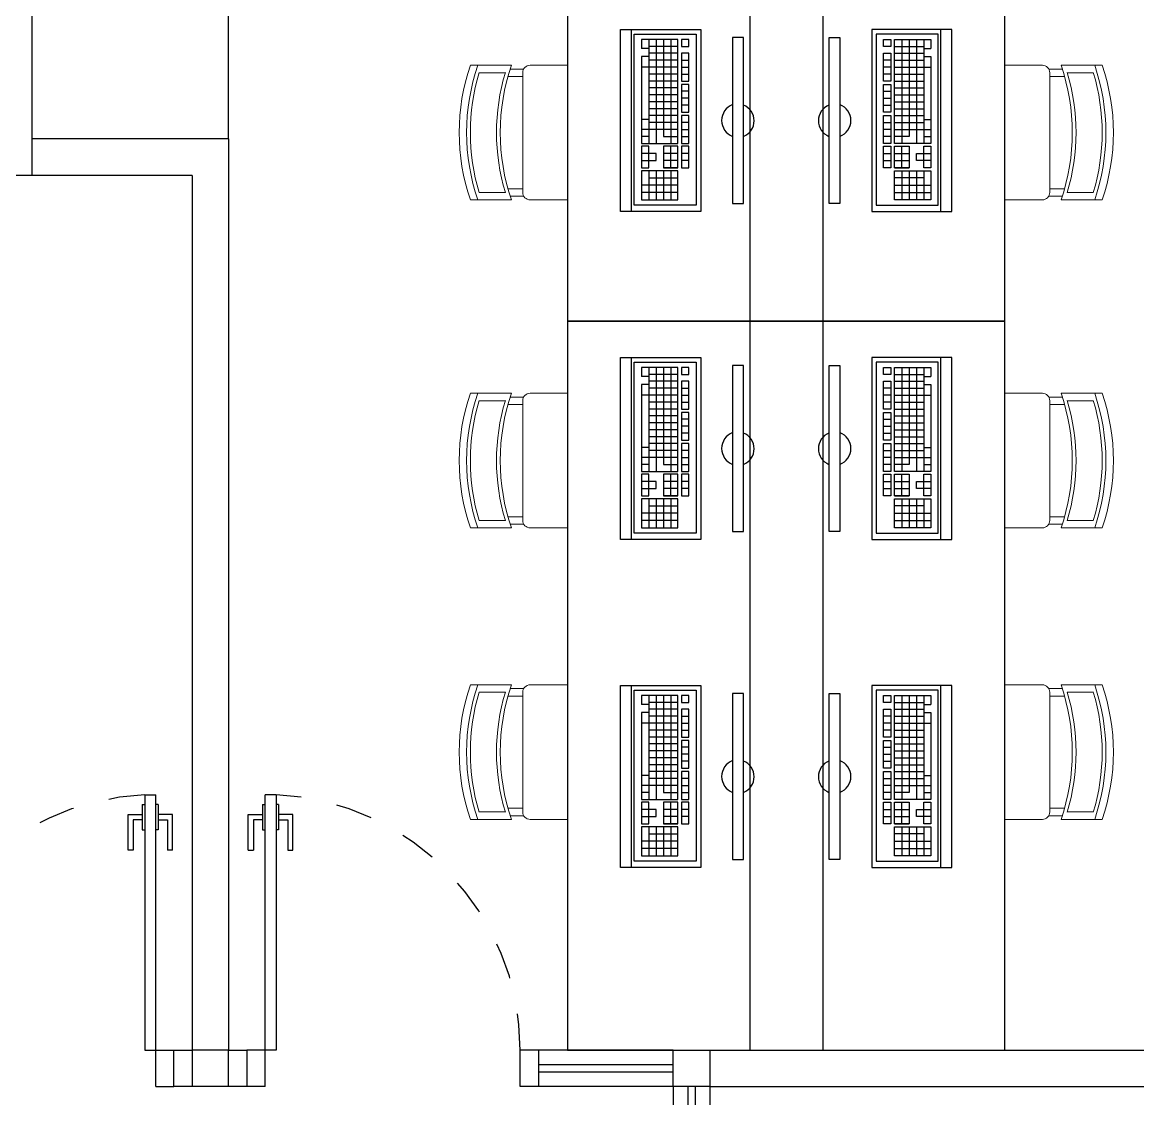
# Model space of a CAD drawing. Header units: millimetres. Extents: x 7034 to 7235, y -465 to -380.
# Drawn here: x 7095.533 to 7098.594, y -390.597 to -387.627 of the extents above; entities that cross this region are included whole.
import ezdxf

# ---------------------------------------------------------------- set-up
doc = ezdxf.new("R2010")
doc.units = ezdxf.units.MM
doc.header["$LTSCALE"] = 0.005
doc.linetypes.add('CONTINUO', pattern=[0])
doc.linetypes.add('DASHED', pattern=[19.05, 12.7, -6.35])
doc.layers.get('0').update_dxf_attribs({"linetype": 'CONTINUO'})
doc.layers.add('0-LAYOUT', color=250, linetype='Continuous', lineweight=25)
for name, color, linetype in [('ARQ-PEITORIAL', 4, 'Continuous'), ('ARQ_ESQUADRIA', 5, 'Continuous'), ('ARQ_JANELAALTA', 150, 'DASHED'), ('JANELA', 10, 'Continuous')]:
    doc.layers.add(name, color=color, linetype=linetype)

# ---------------------------------------------------------------- blocks, each defined once
blk = doc.blocks.new('vafres')
at = {"lineweight": 13, "ltscale": 0.2}
for p, q in [((2157.847, 914.6481), (2157.847, 914.5352)), ((2158.2163, 914.6481), (2158.2163, 914.5352)), ((2157.8675, 914.5521), (2157.8675, 914.6239)), ((2158.1958, 914.5521), (2158.1958, 914.6239)), ((2157.8573, 914.5386), (2157.8573, 914.5017)), ((2157.8778, 914.5044), (2157.8778, 914.5455)), ((2158.1856, 914.5044), (2158.1856, 914.5448)), ((2158.2061, 914.5386), (2158.2061, 914.5017)), ((2158.1958, 914.5044), (2157.8675, 914.5044)), ((2157.847, 914.4839), (2157.847, 914.3813)), ((2158.2163, 914.4839), (2158.2163, 914.3813))]:
    blk.add_line(p, q, dxfattribs=at)
for centre, radius, start, end in [((2158.0317, 914.1094), 0.5694, 71.0753, 108.9246), ((2158.0317, 914.0889), 0.5694, 71.0753, 108.9246), ((2158.0317, 914.0787), 0.5694, 73.2016, 106.7984), ((2158.0317, 914.0787), 0.5694, 73.2016, 106.7984), ((2158.0317, 913.9966), 0.5694, 71.0753, 108.9246), ((2158.0317, 914.0069), 0.5694, 73.2016, 106.7984), ((2157.8675, 914.4839), 0.0205, 90, 180), ((2158.1958, 914.4839), 0.0205, 360, 90)]:
    blk.add_arc(centre, radius, start, end, dxfattribs=at)

msp = doc.modelspace()

# ---------------------------------------------------------------- linework, layer by layer
at = {"layer": '0-LAYOUT'}
for p, q in [((7096.0993, -387.9469), (7096.0993, -385.2469)), ((7097.5293, -386.6469), (7097.5293, -390.4469)), ((7097.7293, -386.6469), (7097.7293, -390.4469)), ((7097.1749, -388.1463), (7097.1749, -387.6463)), ((7097.1749, -387.6463), (7097.2049, -387.6463)), ((7097.2049, -387.6463), (7097.3949, -387.6463)), ((7097.2049, -388.1463), (7097.2049, -387.6463)), ((7097.3949, -387.6463), (7097.3949, -388.1463)), ((7097.8637, -387.6463), (7097.8637, -388.1463)), ((7098.0537, -387.6463), (7097.8637, -387.6463)), ((7098.0537, -388.1463), (7098.0537, -387.6463)), ((7098.0837, -387.6463), (7098.0537, -387.6463)), ((7098.0837, -388.1463), (7098.0837, -387.6463)), ((7097.2122, -387.659), (7097.3822, -387.659)), ((7097.2122, -388.129), (7097.2122, -387.659)), ((7097.2322, -387.674), (7097.2322, -387.6985)), ((7097.3322, -387.674), (7097.2322, -387.674)), ((7097.2522, -387.674), (7097.2522, -387.959)), ((7097.2722, -387.674), (7097.2722, -387.959)), ((7097.2922, -387.674), (7097.2922, -387.94)), ((7097.3122, -387.674), (7097.3122, -387.959)), ((7097.3322, -387.959), (7097.3322, -387.674)), ((7097.3422, -387.674), (7097.3422, -387.693)), ((7097.3622, -387.674), (7097.3422, -387.674)), ((7097.3622, -387.693), (7097.3622, -387.674)), ((7097.3822, -387.659), (7097.3822, -388.129)), ((7097.482, -387.6686), (7097.482, -388.1238)), ((7097.512, -387.6686), (7097.482, -387.6686)), ((7097.512, -388.1238), (7097.512, -387.6686)), ((7097.7466, -388.1238), (7097.7466, -387.6686)), ((7097.7466, -387.6686), (7097.7766, -387.6686)), ((7097.7766, -387.6686), (7097.7766, -388.1238)), ((7097.8764, -387.659), (7097.8764, -388.129)), ((7098.0464, -387.659), (7097.8764, -387.659)), ((7097.8964, -387.693), (7097.8964, -387.674)), ((7097.8964, -387.674), (7097.9164, -387.674)), ((7097.9164, -387.674), (7097.9164, -387.693)), ((7097.9264, -387.959), (7097.9264, -387.674)), ((7097.9264, -387.674), (7098.0264, -387.674)), ((7097.9464, -387.674), (7097.9464, -387.959)), ((7097.9664, -387.674), (7097.9664, -387.94)), ((7097.9864, -387.674), (7097.9864, -387.959)), ((7098.0064, -387.674), (7098.0064, -387.959)), ((7098.0264, -387.674), (7098.0264, -387.6985)), ((7098.0464, -388.129), (7098.0464, -387.659)), ((7097.2522, -387.6985), (7097.2322, -387.6985)), ((7097.3322, -387.693), (7097.2522, -387.693)), ((7097.3322, -387.712), (7097.2522, -387.712)), ((7097.3422, -387.693), (7097.3622, -387.693)), ((7097.3422, -387.712), (7097.3422, -387.788)), ((7097.3622, -387.712), (7097.3422, -387.712)), ((7097.3622, -387.788), (7097.3622, -387.712)), ((7097.9164, -387.693), (7097.8964, -387.693)), ((7097.8964, -387.788), (7097.8964, -387.712)), ((7097.8964, -387.712), (7097.9164, -387.712)), ((7097.9164, -387.712), (7097.9164, -387.788)), ((7097.9264, -387.693), (7098.0064, -387.693)), ((7097.9264, -387.712), (7098.0064, -387.712)), ((7098.0064, -387.6985), (7098.0264, -387.6985)), ((7097.2522, -387.7209), (7097.2322, -387.7209)), ((7097.2322, -387.7209), (7097.2322, -387.959)), ((7097.3322, -387.731), (7097.2522, -387.731)), ((7097.3422, -387.731), (7097.3622, -387.731)), ((7097.9164, -387.731), (7097.8964, -387.731)), ((7097.9264, -387.731), (7098.0064, -387.731)), ((7098.0064, -387.7209), (7098.0264, -387.7209)), ((7098.0264, -387.7209), (7098.0264, -387.959)), ((7097.3322, -387.75), (7097.2322, -387.75)), ((7097.3322, -387.769), (7097.2522, -387.769)), ((7097.3422, -387.75), (7097.3622, -387.75)), ((7097.3422, -387.769), (7097.3622, -387.769)), ((7097.9164, -387.75), (7097.8964, -387.75)), ((7097.9164, -387.769), (7097.8964, -387.769)), ((7097.9264, -387.75), (7098.0264, -387.75)), ((7097.9264, -387.769), (7098.0064, -387.769)), ((7097.3322, -387.788), (7097.2522, -387.788)), ((7097.3322, -387.807), (7097.2522, -387.807)), ((7097.3422, -387.788), (7097.3622, -387.788)), ((7097.3422, -387.7971), (7097.3422, -387.8731)), ((7097.3622, -387.7971), (7097.3422, -387.7971)), ((7097.3622, -387.8731), (7097.3622, -387.7971)), ((7097.9164, -387.788), (7097.8964, -387.788)), ((7097.8964, -387.8731), (7097.8964, -387.7971)), ((7097.8964, -387.7971), (7097.9164, -387.7971)), ((7097.9164, -387.7971), (7097.9164, -387.8731)), ((7097.9264, -387.788), (7098.0064, -387.788)), ((7097.9264, -387.807), (7098.0064, -387.807)), ((7097.3322, -387.826), (7097.2522, -387.826)), ((7097.3622, -387.8161), (7097.3422, -387.8161)), ((7097.3622, -387.8351), (7097.3422, -387.8351)), ((7097.8964, -387.8161), (7097.9164, -387.8161)), ((7097.8964, -387.8351), (7097.9164, -387.8351)), ((7097.9264, -387.826), (7098.0064, -387.826)), ((7097.3322, -387.845), (7097.2522, -387.845)), ((7097.3322, -387.864), (7097.2522, -387.864)), ((7097.3622, -387.8541), (7097.3422, -387.8541)), ((7097.8964, -387.8541), (7097.9164, -387.8541)), ((7097.9264, -387.845), (7098.0064, -387.845)), ((7097.9264, -387.864), (7098.0064, -387.864)), ((7097.2522, -387.8939), (7097.2322, -387.8939)), ((7097.3322, -387.883), (7097.2522, -387.883)), ((7097.3422, -387.8731), (7097.3622, -387.8731)), ((7097.3422, -387.883), (7097.3422, -387.959)), ((7097.3622, -387.883), (7097.3422, -387.883)), ((7097.3622, -387.959), (7097.3622, -387.883)), ((7097.9164, -387.8731), (7097.8964, -387.8731)), ((7097.8964, -387.959), (7097.8964, -387.883)), ((7097.8964, -387.883), (7097.9164, -387.883)), ((7097.9164, -387.883), (7097.9164, -387.959)), ((7097.9264, -387.883), (7098.0064, -387.883)), ((7098.0064, -387.8939), (7098.0264, -387.8939)), ((7097.3322, -387.921), (7097.2322, -387.921)), ((7097.3322, -387.902), (7097.2522, -387.902)), ((7097.3622, -387.902), (7097.3422, -387.902)), ((7097.3422, -387.921), (7097.3622, -387.921)), ((7097.8964, -387.902), (7097.9164, -387.902)), ((7097.9164, -387.921), (7097.8964, -387.921)), ((7097.9264, -387.902), (7098.0064, -387.902)), ((7097.9264, -387.921), (7098.0264, -387.921)), ((7097.2522, -387.94), (7097.2322, -387.94)), ((7097.2322, -387.959), (7097.3322, -387.959)), ((7097.2922, -387.94), (7097.3322, -387.94)), ((7097.3422, -387.94), (7097.3622, -387.94)), ((7097.3422, -387.959), (7097.3622, -387.959)), ((7097.9164, -387.94), (7097.8964, -387.94)), ((7097.9164, -387.959), (7097.8964, -387.959)), ((7097.9664, -387.94), (7097.9264, -387.94)), ((7098.0264, -387.959), (7097.9264, -387.959)), ((7098.0064, -387.94), (7098.0264, -387.94)), ((7097.2322, -387.9665), (7097.2322, -388.0265)), ((7097.2522, -387.9665), (7097.2322, -387.9665)), ((7097.2722, -387.9865), (7097.2322, -387.9865)), ((7097.2522, -388.0265), (7097.2522, -387.9665)), ((7097.2722, -388.0065), (7097.2722, -387.9865)), ((7097.2922, -387.9665), (7097.2922, -388.0265)), ((7097.3322, -387.9665), (7097.2922, -387.9665)), ((7097.3322, -387.9865), (7097.2922, -387.9865)), ((7097.3122, -388.0265), (7097.3122, -387.9665)), ((7097.3322, -388.0265), (7097.3322, -387.9665)), ((7097.3422, -387.9665), (7097.3422, -388.0265)), ((7097.3622, -387.9665), (7097.3422, -387.9665)), ((7097.3622, -387.9865), (7097.3422, -387.9865)), ((7097.3622, -388.0265), (7097.3622, -387.9665)), ((7097.8964, -388.0265), (7097.8964, -387.9665)), ((7097.8964, -387.9665), (7097.9164, -387.9665)), ((7097.8964, -387.9865), (7097.9164, -387.9865)), ((7097.9164, -387.9665), (7097.9164, -388.0265)), ((7097.9264, -388.0265), (7097.9264, -387.9665)), ((7097.9264, -387.9665), (7097.9664, -387.9665)), ((7097.9264, -387.9865), (7097.9664, -387.9865)), ((7097.9464, -388.0265), (7097.9464, -387.9665)), ((7097.9664, -387.9665), (7097.9664, -388.0265)), ((7097.9864, -388.0065), (7097.9864, -387.9865)), ((7097.9864, -387.9865), (7098.0264, -387.9865)), ((7098.0064, -387.9665), (7098.0264, -387.9665)), ((7098.0064, -388.0265), (7098.0064, -387.9665)), ((7098.0264, -387.9665), (7098.0264, -388.0265)), ((7097.2322, -388.0065), (7097.2722, -388.0065)), ((7097.3322, -388.0065), (7097.2922, -388.0065)), ((7097.3622, -388.0065), (7097.3422, -388.0065)), ((7097.8964, -388.0065), (7097.9164, -388.0065)), ((7097.9264, -388.0065), (7097.9664, -388.0065)), ((7098.0264, -388.0065), (7097.9864, -388.0065)), ((7097.2322, -388.0265), (7097.2522, -388.0265)), ((7097.2322, -388.034), (7097.2322, -388.114)), ((7097.3322, -388.034), (7097.2322, -388.034)), ((7097.2522, -388.034), (7097.2522, -388.114)), ((7097.2722, -388.034), (7097.2722, -388.114)), ((7097.2922, -388.0265), (7097.3322, -388.0265)), ((7097.3322, -388.0265), (7097.2922, -388.0265)), ((7097.2922, -388.034), (7097.2922, -388.114)), ((7097.3122, -388.034), (7097.3122, -388.114)), ((7097.3322, -388.114), (7097.3322, -388.034)), ((7097.3422, -388.0265), (7097.3622, -388.0265)), ((7097.9164, -388.0265), (7097.8964, -388.0265)), ((7097.9664, -388.0265), (7097.9264, -388.0265)), ((7097.9264, -388.0265), (7097.9664, -388.0265)), ((7097.9264, -388.114), (7097.9264, -388.034)), ((7097.9264, -388.034), (7098.0264, -388.034)), ((7097.9464, -388.034), (7097.9464, -388.114)), ((7097.9664, -388.034), (7097.9664, -388.114)), ((7097.9864, -388.034), (7097.9864, -388.114)), ((7098.0264, -388.0265), (7098.0064, -388.0265)), ((7098.0064, -388.034), (7098.0064, -388.114)), ((7098.0264, -388.034), (7098.0264, -388.114)), ((7097.3322, -388.074), (7097.2322, -388.074)), ((7097.2522, -388.054), (7097.3322, -388.054)), ((7098.0064, -388.054), (7097.9264, -388.054)), ((7097.9264, -388.074), (7098.0264, -388.074)), ((7097.3322, -388.094), (7097.2322, -388.094)), ((7097.9264, -388.094), (7098.0264, -388.094)), ((7097.3822, -388.129), (7097.2122, -388.129)), ((7097.2322, -388.114), (7097.3322, -388.114)), ((7097.482, -388.1238), (7097.512, -388.1238)), ((7097.7766, -388.1238), (7097.7466, -388.1238)), ((7097.8764, -388.129), (7098.0464, -388.129)), ((7098.0264, -388.114), (7097.9264, -388.114)), ((7097.2049, -388.1463), (7097.1749, -388.1463)), ((7097.3949, -388.1463), (7097.2049, -388.1463)), ((7097.8637, -388.1463), (7098.0537, -388.1463)), ((7098.0537, -388.1463), (7098.0837, -388.1463)), ((7097.1749, -389.0463), (7097.1749, -388.5463)), ((7097.1749, -388.5463), (7097.2049, -388.5463)), ((7097.2049, -388.5463), (7097.3949, -388.5463)), ((7097.2049, -389.0463), (7097.2049, -388.5463)), ((7097.2122, -388.559), (7097.3822, -388.559)), ((7097.2122, -389.029), (7097.2122, -388.559)), ((7097.3822, -388.559), (7097.3822, -389.029)), ((7097.3949, -388.5463), (7097.3949, -389.0463)), ((7097.482, -388.5686), (7097.482, -389.0238)), ((7097.512, -388.5686), (7097.482, -388.5686)), ((7097.512, -389.0238), (7097.512, -388.5686)), ((7097.7466, -389.0238), (7097.7466, -388.5686)), ((7097.7466, -388.5686), (7097.7766, -388.5686)), ((7097.7766, -388.5686), (7097.7766, -389.0238)), ((7097.8637, -388.5463), (7097.8637, -389.0463)), ((7098.0537, -388.5463), (7097.8637, -388.5463)), ((7097.8764, -388.559), (7097.8764, -389.029)), ((7098.0464, -388.559), (7097.8764, -388.559)), ((7098.0464, -389.029), (7098.0464, -388.559)), ((7098.0537, -389.0463), (7098.0537, -388.5463)), ((7098.0837, -388.5463), (7098.0537, -388.5463)), ((7098.0837, -389.0463), (7098.0837, -388.5463)), ((7097.2322, -388.574), (7097.2322, -388.5985)), ((7097.3322, -388.574), (7097.2322, -388.574)), ((7097.2522, -388.5985), (7097.2322, -388.5985)), ((7097.2522, -388.574), (7097.2522, -388.859)), ((7097.3322, -388.593), (7097.2522, -388.593)), ((7097.2722, -388.574), (7097.2722, -388.859)), ((7097.2922, -388.574), (7097.2922, -388.84)), ((7097.3122, -388.574), (7097.3122, -388.859)), ((7097.3322, -388.859), (7097.3322, -388.574)), ((7097.3422, -388.574), (7097.3422, -388.593)), ((7097.3622, -388.574), (7097.3422, -388.574)), ((7097.3422, -388.593), (7097.3622, -388.593)), ((7097.3622, -388.593), (7097.3622, -388.574)), ((7097.8964, -388.593), (7097.8964, -388.574)), ((7097.8964, -388.574), (7097.9164, -388.574)), ((7097.9164, -388.593), (7097.8964, -388.593)), ((7097.9164, -388.574), (7097.9164, -388.593)), ((7097.9264, -388.859), (7097.9264, -388.574)), ((7097.9264, -388.574), (7098.0264, -388.574)), ((7097.9264, -388.593), (7098.0064, -388.593)), ((7097.9464, -388.574), (7097.9464, -388.859)), ((7097.9664, -388.574), (7097.9664, -388.84)), ((7097.9864, -388.574), (7097.9864, -388.859)), ((7098.0064, -388.574), (7098.0064, -388.859)), ((7098.0064, -388.5985), (7098.0264, -388.5985)), ((7098.0264, -388.574), (7098.0264, -388.5985)), ((7097.2522, -388.6209), (7097.2322, -388.6209)), ((7097.2322, -388.6209), (7097.2322, -388.859)), ((7097.3322, -388.612), (7097.2522, -388.612)), ((7097.3322, -388.631), (7097.2522, -388.631)), ((7097.3422, -388.612), (7097.3422, -388.688)), ((7097.3622, -388.612), (7097.3422, -388.612)), ((7097.3422, -388.631), (7097.3622, -388.631)), ((7097.3622, -388.688), (7097.3622, -388.612)), ((7097.8964, -388.688), (7097.8964, -388.612)), ((7097.8964, -388.612), (7097.9164, -388.612)), ((7097.9164, -388.631), (7097.8964, -388.631)), ((7097.9164, -388.612), (7097.9164, -388.688)), ((7097.9264, -388.612), (7098.0064, -388.612)), ((7097.9264, -388.631), (7098.0064, -388.631)), ((7098.0064, -388.6209), (7098.0264, -388.6209)), ((7098.0264, -388.6209), (7098.0264, -388.859)), ((7097.3322, -388.65), (7097.2322, -388.65)), ((7097.3422, -388.65), (7097.3622, -388.65)), ((7097.9164, -388.65), (7097.8964, -388.65)), ((7097.9264, -388.65), (7098.0264, -388.65)), ((7097.3322, -388.669), (7097.2522, -388.669)), ((7097.3322, -388.688), (7097.2522, -388.688)), ((7097.3422, -388.669), (7097.3622, -388.669)), ((7097.3422, -388.688), (7097.3622, -388.688)), ((7097.9164, -388.669), (7097.8964, -388.669)), ((7097.9164, -388.688), (7097.8964, -388.688)), ((7097.9264, -388.669), (7098.0064, -388.669)), ((7097.9264, -388.688), (7098.0064, -388.688)), ((7097.3322, -388.707), (7097.2522, -388.707)), ((7097.3422, -388.6971), (7097.3422, -388.7731)), ((7097.3622, -388.6971), (7097.3422, -388.6971)), ((7097.3622, -388.7161), (7097.3422, -388.7161)), ((7097.3622, -388.7731), (7097.3622, -388.6971)), ((7097.8964, -388.7731), (7097.8964, -388.6971)), ((7097.8964, -388.6971), (7097.9164, -388.6971)), ((7097.8964, -388.7161), (7097.9164, -388.7161)), ((7097.9164, -388.6971), (7097.9164, -388.7731)), ((7097.9264, -388.707), (7098.0064, -388.707)), ((7097.3322, -388.726), (7097.2522, -388.726)), ((7097.3322, -388.745), (7097.2522, -388.745)), ((7097.3622, -388.7351), (7097.3422, -388.7351)), ((7097.3622, -388.7541), (7097.3422, -388.7541)), ((7097.8964, -388.7351), (7097.9164, -388.7351)), ((7097.8964, -388.7541), (7097.9164, -388.7541)), ((7097.9264, -388.726), (7098.0064, -388.726)), ((7097.9264, -388.745), (7098.0064, -388.745)), ((7097.3322, -388.764), (7097.2522, -388.764)), ((7097.3322, -388.783), (7097.2522, -388.783)), ((7097.3422, -388.7731), (7097.3622, -388.7731)), ((7097.3422, -388.783), (7097.3422, -388.859)), ((7097.3622, -388.783), (7097.3422, -388.783)), ((7097.3622, -388.859), (7097.3622, -388.783)), ((7097.9164, -388.7731), (7097.8964, -388.7731)), ((7097.8964, -388.859), (7097.8964, -388.783)), ((7097.8964, -388.783), (7097.9164, -388.783)), ((7097.9164, -388.783), (7097.9164, -388.859)), ((7097.9264, -388.764), (7098.0064, -388.764)), ((7097.9264, -388.783), (7098.0064, -388.783)), ((7097.2522, -388.7939), (7097.2322, -388.7939)), ((7097.3322, -388.802), (7097.2522, -388.802)), ((7097.3622, -388.802), (7097.3422, -388.802)), ((7097.8964, -388.802), (7097.9164, -388.802)), ((7097.9264, -388.802), (7098.0064, -388.802)), ((7098.0064, -388.7939), (7098.0264, -388.7939)), ((7097.3322, -388.821), (7097.2322, -388.821)), ((7097.2522, -388.84), (7097.2322, -388.84)), ((7097.2922, -388.84), (7097.3322, -388.84)), ((7097.3422, -388.821), (7097.3622, -388.821)), ((7097.3422, -388.84), (7097.3622, -388.84)), ((7097.9164, -388.821), (7097.8964, -388.821)), ((7097.9164, -388.84), (7097.8964, -388.84)), ((7097.9264, -388.821), (7098.0264, -388.821)), ((7097.9664, -388.84), (7097.9264, -388.84)), ((7098.0064, -388.84), (7098.0264, -388.84)), ((7097.2322, -388.859), (7097.3322, -388.859)), ((7097.2322, -388.8665), (7097.2322, -388.9265)), ((7097.2522, -388.8665), (7097.2322, -388.8665)), ((7097.2522, -388.9265), (7097.2522, -388.8665)), ((7097.2922, -388.8665), (7097.2922, -388.9265)), ((7097.3322, -388.8665), (7097.2922, -388.8665)), ((7097.3122, -388.9265), (7097.3122, -388.8665)), ((7097.3322, -388.9265), (7097.3322, -388.8665)), ((7097.3422, -388.859), (7097.3622, -388.859)), ((7097.3422, -388.8665), (7097.3422, -388.9265)), ((7097.3622, -388.8665), (7097.3422, -388.8665)), ((7097.3622, -388.9265), (7097.3622, -388.8665)), ((7097.9164, -388.859), (7097.8964, -388.859)), ((7097.8964, -388.9265), (7097.8964, -388.8665)), ((7097.8964, -388.8665), (7097.9164, -388.8665)), ((7097.9164, -388.8665), (7097.9164, -388.9265)), ((7098.0264, -388.859), (7097.9264, -388.859)), ((7097.9264, -388.9265), (7097.9264, -388.8665)), ((7097.9264, -388.8665), (7097.9664, -388.8665)), ((7097.9464, -388.9265), (7097.9464, -388.8665)), ((7097.9664, -388.8665), (7097.9664, -388.9265)), ((7098.0064, -388.8665), (7098.0264, -388.8665)), ((7098.0064, -388.9265), (7098.0064, -388.8665)), ((7098.0264, -388.8665), (7098.0264, -388.9265)), ((7097.2722, -388.8865), (7097.2322, -388.8865)), ((7097.2322, -388.9065), (7097.2722, -388.9065)), ((7097.2722, -388.9065), (7097.2722, -388.8865)), ((7097.3322, -388.8865), (7097.2922, -388.8865)), ((7097.3322, -388.9065), (7097.2922, -388.9065)), ((7097.3622, -388.8865), (7097.3422, -388.8865)), ((7097.3622, -388.9065), (7097.3422, -388.9065)), ((7097.8964, -388.8865), (7097.9164, -388.8865)), ((7097.8964, -388.9065), (7097.9164, -388.9065)), ((7097.9264, -388.8865), (7097.9664, -388.8865)), ((7097.9264, -388.9065), (7097.9664, -388.9065)), ((7097.9864, -388.9065), (7097.9864, -388.8865)), ((7097.9864, -388.8865), (7098.0264, -388.8865)), ((7098.0264, -388.9065), (7097.9864, -388.9065)), ((7097.2322, -388.9265), (7097.2522, -388.9265)), ((7097.2322, -388.934), (7097.2322, -389.014)), ((7097.3322, -388.934), (7097.2322, -388.934)), ((7097.2522, -388.934), (7097.2522, -389.014)), ((7097.2722, -388.934), (7097.2722, -389.014)), ((7097.2922, -388.9265), (7097.3322, -388.9265)), ((7097.3322, -388.9265), (7097.2922, -388.9265)), ((7097.2922, -388.934), (7097.2922, -389.014)), ((7097.3122, -388.934), (7097.3122, -389.014)), ((7097.3322, -389.014), (7097.3322, -388.934)), ((7097.3422, -388.9265), (7097.3622, -388.9265)), ((7097.9164, -388.9265), (7097.8964, -388.9265)), ((7097.9664, -388.9265), (7097.9264, -388.9265)), ((7097.9264, -388.9265), (7097.9664, -388.9265)), ((7097.9264, -389.014), (7097.9264, -388.934)), ((7097.9264, -388.934), (7098.0264, -388.934)), ((7097.9464, -388.934), (7097.9464, -389.014)), ((7097.9664, -388.934), (7097.9664, -389.014)), ((7097.9864, -388.934), (7097.9864, -389.014)), ((7098.0264, -388.9265), (7098.0064, -388.9265)), ((7098.0064, -388.934), (7098.0064, -389.014)), ((7098.0264, -388.934), (7098.0264, -389.014)), ((7097.2522, -388.954), (7097.3322, -388.954)), ((7098.0064, -388.954), (7097.9264, -388.954)), ((7097.3322, -388.974), (7097.2322, -388.974)), ((7097.3322, -388.994), (7097.2322, -388.994)), ((7097.9264, -388.974), (7098.0264, -388.974)), ((7097.9264, -388.994), (7098.0264, -388.994)), ((7097.3822, -389.029), (7097.2122, -389.029)), ((7097.2322, -389.014), (7097.3322, -389.014)), ((7097.482, -389.0238), (7097.512, -389.0238)), ((7097.7766, -389.0238), (7097.7466, -389.0238)), ((7097.8764, -389.029), (7098.0464, -389.029)), ((7098.0264, -389.014), (7097.9264, -389.014)), ((7097.2049, -389.0463), (7097.1749, -389.0463)), ((7097.3949, -389.0463), (7097.2049, -389.0463)), ((7097.8637, -389.0463), (7098.0537, -389.0463)), ((7098.0537, -389.0463), (7098.0837, -389.0463)), ((7097.1749, -389.9463), (7097.1749, -389.4463)), ((7097.1749, -389.4463), (7097.2049, -389.4463)), ((7097.2049, -389.4463), (7097.3949, -389.4463)), ((7097.2049, -389.9463), (7097.2049, -389.4463)), ((7097.2122, -389.459), (7097.3822, -389.459)), ((7097.2122, -389.929), (7097.2122, -389.459)), ((7097.3822, -389.459), (7097.3822, -389.929)), ((7097.3949, -389.4463), (7097.3949, -389.9463)), ((7097.8637, -389.4463), (7097.8637, -389.9463)), ((7098.0537, -389.4463), (7097.8637, -389.4463)), ((7097.8764, -389.459), (7097.8764, -389.929)), ((7098.0464, -389.459), (7097.8764, -389.459)), ((7098.0464, -389.929), (7098.0464, -389.459)), ((7098.0537, -389.9463), (7098.0537, -389.4463)), ((7098.0837, -389.4463), (7098.0537, -389.4463)), ((7098.0837, -389.9463), (7098.0837, -389.4463)), ((7097.2322, -389.474), (7097.2322, -389.4985)), ((7097.3322, -389.474), (7097.2322, -389.474)), ((7097.2522, -389.474), (7097.2522, -389.759)), ((7097.2722, -389.474), (7097.2722, -389.759)), ((7097.2922, -389.474), (7097.2922, -389.74)), ((7097.3122, -389.474), (7097.3122, -389.759)), ((7097.3322, -389.759), (7097.3322, -389.474)), ((7097.3422, -389.474), (7097.3422, -389.493)), ((7097.3622, -389.474), (7097.3422, -389.474)), ((7097.3622, -389.493), (7097.3622, -389.474)), ((7097.482, -389.4686), (7097.482, -389.9238)), ((7097.512, -389.4686), (7097.482, -389.4686)), ((7097.512, -389.9238), (7097.512, -389.4686)), ((7097.7466, -389.9238), (7097.7466, -389.4686)), ((7097.7466, -389.4686), (7097.7766, -389.4686)), ((7097.7766, -389.4686), (7097.7766, -389.9238)), ((7097.8964, -389.493), (7097.8964, -389.474)), ((7097.8964, -389.474), (7097.9164, -389.474)), ((7097.9164, -389.474), (7097.9164, -389.493)), ((7097.9264, -389.759), (7097.9264, -389.474)), ((7097.9264, -389.474), (7098.0264, -389.474)), ((7097.9464, -389.474), (7097.9464, -389.759)), ((7097.9664, -389.474), (7097.9664, -389.74)), ((7097.9864, -389.474), (7097.9864, -389.759)), ((7098.0064, -389.474), (7098.0064, -389.759)), ((7098.0264, -389.474), (7098.0264, -389.4985)), ((7097.2522, -389.4985), (7097.2322, -389.4985)), ((7097.2522, -389.5209), (7097.2322, -389.5209)), ((7097.2322, -389.5209), (7097.2322, -389.759)), ((7097.3322, -389.493), (7097.2522, -389.493)), ((7097.3322, -389.512), (7097.2522, -389.512)), ((7097.3422, -389.493), (7097.3622, -389.493)), ((7097.3422, -389.512), (7097.3422, -389.588)), ((7097.3622, -389.512), (7097.3422, -389.512)), ((7097.3622, -389.588), (7097.3622, -389.512)), ((7097.9164, -389.493), (7097.8964, -389.493)), ((7097.8964, -389.588), (7097.8964, -389.512)), ((7097.8964, -389.512), (7097.9164, -389.512)), ((7097.9164, -389.512), (7097.9164, -389.588)), ((7097.9264, -389.493), (7098.0064, -389.493)), ((7097.9264, -389.512), (7098.0064, -389.512)), ((7098.0064, -389.4985), (7098.0264, -389.4985)), ((7098.0064, -389.5209), (7098.0264, -389.5209)), ((7098.0264, -389.5209), (7098.0264, -389.759)), ((7097.3322, -389.55), (7097.2322, -389.55)), ((7097.3322, -389.531), (7097.2522, -389.531)), ((7097.3422, -389.531), (7097.3622, -389.531)), ((7097.3422, -389.55), (7097.3622, -389.55)), ((7097.9164, -389.531), (7097.8964, -389.531)), ((7097.9164, -389.55), (7097.8964, -389.55)), ((7097.9264, -389.531), (7098.0064, -389.531)), ((7097.9264, -389.55), (7098.0264, -389.55)), ((7097.3322, -389.569), (7097.2522, -389.569)), ((7097.3422, -389.569), (7097.3622, -389.569)), ((7097.9164, -389.569), (7097.8964, -389.569)), ((7097.9264, -389.569), (7098.0064, -389.569)), ((7097.3322, -389.588), (7097.2522, -389.588)), ((7097.3322, -389.607), (7097.2522, -389.607)), ((7097.3422, -389.588), (7097.3622, -389.588)), ((7097.3422, -389.5971), (7097.3422, -389.6731)), ((7097.3622, -389.5971), (7097.3422, -389.5971)), ((7097.3622, -389.6731), (7097.3622, -389.5971)), ((7097.9164, -389.588), (7097.8964, -389.588)), ((7097.8964, -389.6731), (7097.8964, -389.5971)), ((7097.8964, -389.5971), (7097.9164, -389.5971)), ((7097.9164, -389.5971), (7097.9164, -389.6731)), ((7097.9264, -389.588), (7098.0064, -389.588)), ((7097.9264, -389.607), (7098.0064, -389.607)), ((7097.3322, -389.626), (7097.2522, -389.626)), ((7097.3622, -389.6161), (7097.3422, -389.6161)), ((7097.3622, -389.6351), (7097.3422, -389.6351)), ((7097.8964, -389.6161), (7097.9164, -389.6161)), ((7097.8964, -389.6351), (7097.9164, -389.6351)), ((7097.9264, -389.626), (7098.0064, -389.626)), ((7097.3322, -389.645), (7097.2522, -389.645)), ((7097.3322, -389.664), (7097.2522, -389.664)), ((7097.3622, -389.6541), (7097.3422, -389.6541)), ((7097.3422, -389.6731), (7097.3622, -389.6731)), ((7097.8964, -389.6541), (7097.9164, -389.6541)), ((7097.9164, -389.6731), (7097.8964, -389.6731)), ((7097.9264, -389.645), (7098.0064, -389.645)), ((7097.9264, -389.664), (7098.0064, -389.664)), ((7097.2522, -389.6939), (7097.2322, -389.6939)), ((7097.3322, -389.683), (7097.2522, -389.683)), ((7097.3322, -389.702), (7097.2522, -389.702)), ((7097.3422, -389.683), (7097.3422, -389.759)), ((7097.3622, -389.683), (7097.3422, -389.683)), ((7097.3622, -389.702), (7097.3422, -389.702)), ((7097.3622, -389.759), (7097.3622, -389.683)), ((7097.8964, -389.759), (7097.8964, -389.683)), ((7097.8964, -389.683), (7097.9164, -389.683)), ((7097.8964, -389.702), (7097.9164, -389.702)), ((7097.9164, -389.683), (7097.9164, -389.759)), ((7097.9264, -389.683), (7098.0064, -389.683)), ((7097.9264, -389.702), (7098.0064, -389.702)), ((7098.0064, -389.6939), (7098.0264, -389.6939)), ((7097.3322, -389.721), (7097.2322, -389.721)), ((7097.3422, -389.721), (7097.3622, -389.721)), ((7097.9164, -389.721), (7097.8964, -389.721)), ((7097.9264, -389.721), (7098.0264, -389.721)), ((7097.2522, -389.74), (7097.2322, -389.74)), ((7097.2322, -389.759), (7097.3322, -389.759)), ((7097.2922, -389.74), (7097.3322, -389.74)), ((7097.3422, -389.74), (7097.3622, -389.74)), ((7097.3422, -389.759), (7097.3622, -389.759)), ((7097.9164, -389.74), (7097.8964, -389.74)), ((7097.9164, -389.759), (7097.8964, -389.759)), ((7097.9664, -389.74), (7097.9264, -389.74)), ((7098.0264, -389.759), (7097.9264, -389.759)), ((7098.0064, -389.74), (7098.0264, -389.74)), ((7097.2322, -389.7665), (7097.2322, -389.8265)), ((7097.2522, -389.7665), (7097.2322, -389.7665)), ((7097.2722, -389.7865), (7097.2322, -389.7865)), ((7097.2522, -389.8265), (7097.2522, -389.7665)), ((7097.2722, -389.8065), (7097.2722, -389.7865)), ((7097.2922, -389.7665), (7097.2922, -389.8265)), ((7097.3322, -389.7665), (7097.2922, -389.7665)), ((7097.3322, -389.7865), (7097.2922, -389.7865)), ((7097.3122, -389.8265), (7097.3122, -389.7665)), ((7097.3322, -389.8265), (7097.3322, -389.7665)), ((7097.3422, -389.7665), (7097.3422, -389.8265)), ((7097.3622, -389.7665), (7097.3422, -389.7665)), ((7097.3622, -389.7865), (7097.3422, -389.7865)), ((7097.3622, -389.8265), (7097.3622, -389.7665)), ((7097.8964, -389.8265), (7097.8964, -389.7665)), ((7097.8964, -389.7665), (7097.9164, -389.7665)), ((7097.8964, -389.7865), (7097.9164, -389.7865)), ((7097.9164, -389.7665), (7097.9164, -389.8265)), ((7097.9264, -389.8265), (7097.9264, -389.7665)), ((7097.9264, -389.7665), (7097.9664, -389.7665)), ((7097.9264, -389.7865), (7097.9664, -389.7865)), ((7097.9464, -389.8265), (7097.9464, -389.7665)), ((7097.9664, -389.7665), (7097.9664, -389.8265)), ((7097.9864, -389.8065), (7097.9864, -389.7865)), ((7097.9864, -389.7865), (7098.0264, -389.7865)), ((7098.0064, -389.7665), (7098.0264, -389.7665)), ((7098.0064, -389.8265), (7098.0064, -389.7665)), ((7098.0264, -389.7665), (7098.0264, -389.8265)), ((7097.2322, -389.8065), (7097.2722, -389.8065)), ((7097.2322, -389.8265), (7097.2522, -389.8265)), ((7097.3322, -389.8065), (7097.2922, -389.8065)), ((7097.2922, -389.8265), (7097.3322, -389.8265)), ((7097.3322, -389.8265), (7097.2922, -389.8265)), ((7097.3622, -389.8065), (7097.3422, -389.8065)), ((7097.3422, -389.8265), (7097.3622, -389.8265)), ((7097.8964, -389.8065), (7097.9164, -389.8065)), ((7097.9164, -389.8265), (7097.8964, -389.8265)), ((7097.9264, -389.8065), (7097.9664, -389.8065)), ((7097.9664, -389.8265), (7097.9264, -389.8265)), ((7097.9264, -389.8265), (7097.9664, -389.8265)), ((7098.0264, -389.8065), (7097.9864, -389.8065)), ((7098.0264, -389.8265), (7098.0064, -389.8265)), ((7097.2322, -389.834), (7097.2322, -389.914)), ((7097.3322, -389.834), (7097.2322, -389.834)), ((7097.2522, -389.834), (7097.2522, -389.914)), ((7097.2522, -389.854), (7097.3322, -389.854)), ((7097.2722, -389.834), (7097.2722, -389.914)), ((7097.2922, -389.834), (7097.2922, -389.914)), ((7097.3122, -389.834), (7097.3122, -389.914)), ((7097.3322, -389.914), (7097.3322, -389.834)), ((7097.9264, -389.914), (7097.9264, -389.834)), ((7097.9264, -389.834), (7098.0264, -389.834)), ((7098.0064, -389.854), (7097.9264, -389.854)), ((7097.9464, -389.834), (7097.9464, -389.914)), ((7097.9664, -389.834), (7097.9664, -389.914)), ((7097.9864, -389.834), (7097.9864, -389.914)), ((7098.0064, -389.834), (7098.0064, -389.914)), ((7098.0264, -389.834), (7098.0264, -389.914)), ((7097.3322, -389.874), (7097.2322, -389.874)), ((7097.9264, -389.874), (7098.0264, -389.874)), ((7097.3322, -389.894), (7097.2322, -389.894)), ((7097.2322, -389.914), (7097.3322, -389.914)), ((7097.9264, -389.894), (7098.0264, -389.894)), ((7098.0264, -389.914), (7097.9264, -389.914)), ((7097.2049, -389.9463), (7097.1749, -389.9463)), ((7097.3949, -389.9463), (7097.2049, -389.9463)), ((7097.3822, -389.929), (7097.2122, -389.929)), ((7097.482, -389.9238), (7097.512, -389.9238)), ((7097.7766, -389.9238), (7097.7466, -389.9238)), ((7097.8637, -389.9463), (7098.0537, -389.9463)), ((7097.8764, -389.929), (7098.0464, -389.929)), ((7098.0537, -389.9463), (7098.0837, -389.9463))]:
    msp.add_line(p, q, dxfattribs=at)
for points in [[(7097.0293, -388.4469), (7098.2293, -388.4469), (7098.2293, -386.6469), (7097.0293, -386.6469)], [(7097.0293, -390.4469), (7098.2293, -390.4469), (7098.2293, -388.4469), (7097.0293, -388.4469)]]:
    msp.add_lwpolyline(points, close=True, dxfattribs=at)
for centre, radius, start, end in [((7097.4988, -387.8963), 0.0468, 110.9733, 249.0267), ((7097.4949, -387.897), 0.0462, 291.7976, 68.2024), ((7097.7637, -387.897), 0.0462, 111.7976, 248.2024), ((7097.7598, -387.8963), 0.0468, 290.9733, 69.0267), ((7097.4988, -388.7963), 0.0468, 110.9733, 249.0267), ((7097.4949, -388.797), 0.0462, 291.7976, 68.2024), ((7097.7637, -388.797), 0.0462, 111.7976, 248.2024), ((7097.7598, -388.7963), 0.0468, 290.9733, 69.0267), ((7097.4988, -389.6963), 0.0468, 110.9733, 249.0267), ((7097.4949, -389.697), 0.0462, 291.7976, 68.2024), ((7097.7637, -389.697), 0.0462, 111.7976, 248.2024), ((7097.7598, -389.6963), 0.0468, 290.9733, 69.0267)]:
    msp.add_arc(centre, radius, start, end, dxfattribs=at)
at = {"layer": 'ARQ-PEITORIAL'}
for p, q in [((7095.5593, -385.1469), (7095.5593, -388.0469)), ((7096.0993, -387.9469), (7095.5593, -387.9469)), ((7096.0993, -387.9469), (7096.0993, -390.4469)), ((7095.9993, -388.0469), (7094.5993, -388.0469)), ((7095.9993, -388.0469), (7095.9993, -390.4469)), ((7097.4216, -390.4469), (7101.0293, -390.4469)), ((7097.4193, -390.5469), (7101.0293, -390.5469))]:
    msp.add_line(p, q, dxfattribs=at)
at = {"layer": 'ARQ_ESQUADRIA'}
for p, q in [((7095.8693, -389.7469), (7095.8993, -389.7469)), ((7095.8693, -389.7469), (7095.8693, -390.4469)), ((7095.8993, -390.4469), (7095.8993, -389.7469)), ((7096.2293, -389.7469), (7096.1993, -389.7469)), ((7096.1993, -390.4469), (7096.1993, -389.7469)), ((7096.2293, -389.7469), (7096.2293, -390.4469)), ((7095.8623, -389.7728), (7095.8693, -389.7728)), ((7095.8623, -389.7728), (7095.8623, -389.8428)), ((7095.9063, -389.7728), (7095.8993, -389.7728)), ((7095.9063, -389.7728), (7095.9063, -389.8428)), ((7096.1923, -389.7728), (7096.1923, -389.8428)), ((7096.1923, -389.7728), (7096.1993, -389.7728)), ((7096.2363, -389.7728), (7096.2293, -389.7728)), ((7096.2363, -389.7728), (7096.2363, -389.8428)), ((7095.8233, -389.8008), (7095.8623, -389.8008)), ((7095.8233, -389.8988), (7095.8233, -389.8008)), ((7095.8373, -389.8148), (7095.8373, -389.8848)), ((7095.8623, -389.8148), (7095.8373, -389.8148)), ((7095.9453, -389.8008), (7095.9063, -389.8008)), ((7095.9063, -389.8148), (7095.9313, -389.8148)), ((7095.9313, -389.8148), (7095.9313, -389.8848)), ((7095.9453, -389.8988), (7095.9453, -389.8008)), ((7096.1533, -389.8008), (7096.1923, -389.8008)), ((7096.1533, -389.8988), (7096.1533, -389.8008)), ((7096.1923, -389.8148), (7096.1673, -389.8148)), ((7096.1673, -389.8148), (7096.1673, -389.8848)), ((7096.2753, -389.8008), (7096.2363, -389.8008)), ((7096.2363, -389.8148), (7096.2613, -389.8148)), ((7096.2613, -389.8148), (7096.2613, -389.8848)), ((7096.2753, -389.8988), (7096.2753, -389.8008)), ((7095.8623, -389.8428), (7095.8693, -389.8428)), ((7095.9063, -389.8428), (7095.8993, -389.8428)), ((7096.1923, -389.8428), (7096.1993, -389.8428)), ((7096.2363, -389.8428), (7096.2293, -389.8428)), ((7095.8373, -389.8848), (7095.8373, -389.8988)), ((7095.9313, -389.8848), (7095.9313, -389.8988)), ((7096.1673, -389.8848), (7096.1673, -389.8988)), ((7096.2613, -389.8848), (7096.2613, -389.8988)), ((7095.8373, -389.8988), (7095.8233, -389.8988)), ((7095.9453, -389.8988), (7095.9313, -389.8988)), ((7096.1533, -389.8988), (7096.1673, -389.8988)), ((7096.2613, -389.8988), (7096.2753, -389.8988)), ((7095.8693, -390.4469), (7095.8993, -390.4469)), ((7095.8993, -390.5469), (7095.8993, -390.4469)), ((7095.8993, -390.4469), (7095.9493, -390.4469)), ((7096.1993, -390.4469), (7096.1493, -390.4469)), ((7096.1993, -390.5469), (7096.1993, -390.4469)), ((7096.2293, -390.4469), (7096.1993, -390.4469)), ((7096.8993, -390.5469), (7096.8993, -390.4469)), ((7096.9493, -390.4469), (7096.8993, -390.4469)), ((7096.9493, -390.4869), (7097.3193, -390.4869)), ((7096.9493, -390.5069), (7097.3193, -390.5069)), ((7095.8993, -390.5469), (7095.9493, -390.5469)), ((7096.1993, -390.5469), (7096.1493, -390.5469)), ((7096.9493, -390.5469), (7096.8993, -390.5469)), ((7097.3593, -390.5469), (7097.3593, -390.5969)), ((7097.3793, -390.5469), (7097.3793, -390.5969))]:
    msp.add_line(p, q, dxfattribs=at)
at = {"layer": 'ARQ_JANELAALTA'}
for centre, start, end in [((7095.9, -390.4469), 92.5089, 180), ((7096.1986, -390.4469), 0, 87.4911)]:
    msp.add_arc(centre, 0.7007, start, end, dxfattribs=at)
at = {"layer": 'JANELA'}
for p, q in [((7096.0993, -390.4469), (7095.9993, -390.4469)), ((7096.9493, -390.4469), (7096.9493, -390.5469)), ((7097.3193, -390.4469), (7096.9493, -390.4469)), ((7096.0993, -390.5469), (7095.9993, -390.5469)), ((7097.3193, -390.5469), (7096.9493, -390.5469)), ((7097.3193, -390.5469), (7097.3193, -390.5969)), ((7097.4193, -390.5469), (7097.4193, -390.5969))]:
    msp.add_line(p, q, dxfattribs=at)
for points in [[(7095.9493, -390.4469), (7095.9993, -390.4469), (7095.9993, -390.5469), (7095.9493, -390.5469)], [(7096.0993, -390.4469), (7096.1493, -390.4469), (7096.1493, -390.5469), (7096.0993, -390.5469)], [(7097.4193, -390.5469), (7097.3193, -390.5469), (7097.3193, -390.4469), (7097.4193, -390.4469)]]:
    msp.add_lwpolyline(points, close=True, dxfattribs=at)

# ---------------------------------------------------------------- block references
at = {"layer": '0-LAYOUT', "xscale": -1, "rotation": 90}
for p in [(8011.4106, 1770.1022), (8011.4106, 1769.2022), (8011.4106, 1768.4022)]:
    msp.add_blockref('vafres', p, dxfattribs=at)
at = {"layer": '0-LAYOUT', "rotation": 270}
for p in [(6183.848, 1770.1022), (6183.848, 1769.2022), (6183.848, 1768.4022)]:
    msp.add_blockref('vafres', p, dxfattribs=at)

doc.saveas('drawing.dxf')
